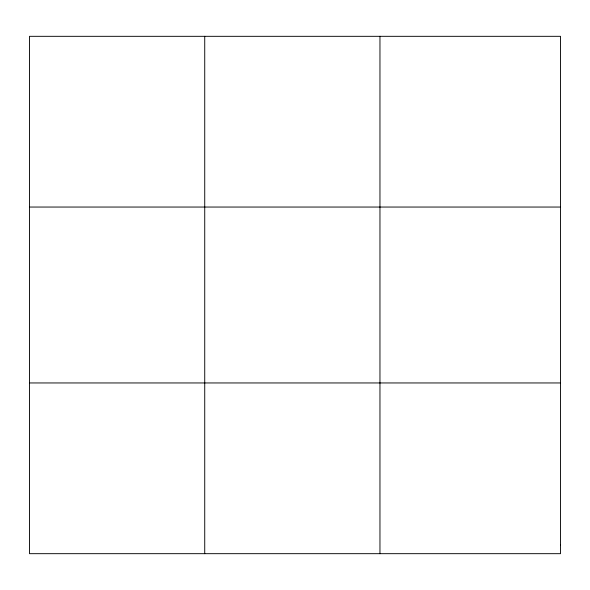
<?xml version="1.0" encoding="UTF-8"?>
<svg xmlns="http://www.w3.org/2000/svg" width="590" height="590" viewBox="0 0 590 590"><rect width="100%" height="100%" fill="white"/><g stroke="black" fill="none" stroke-linecap="round" stroke-linejoin="round"><path stroke-width="0.89" d="M204.73 553.678L204.73 36.322M379.96 553.678L379.96 36.322M29.5 207.046L560.5 207.046M29.5 382.954L560.5 382.954M560.5 545.145L560.5 553.678L29.5 553.678L29.5 36.322L560.5 36.322L560.5 545.145"/></g></svg>
